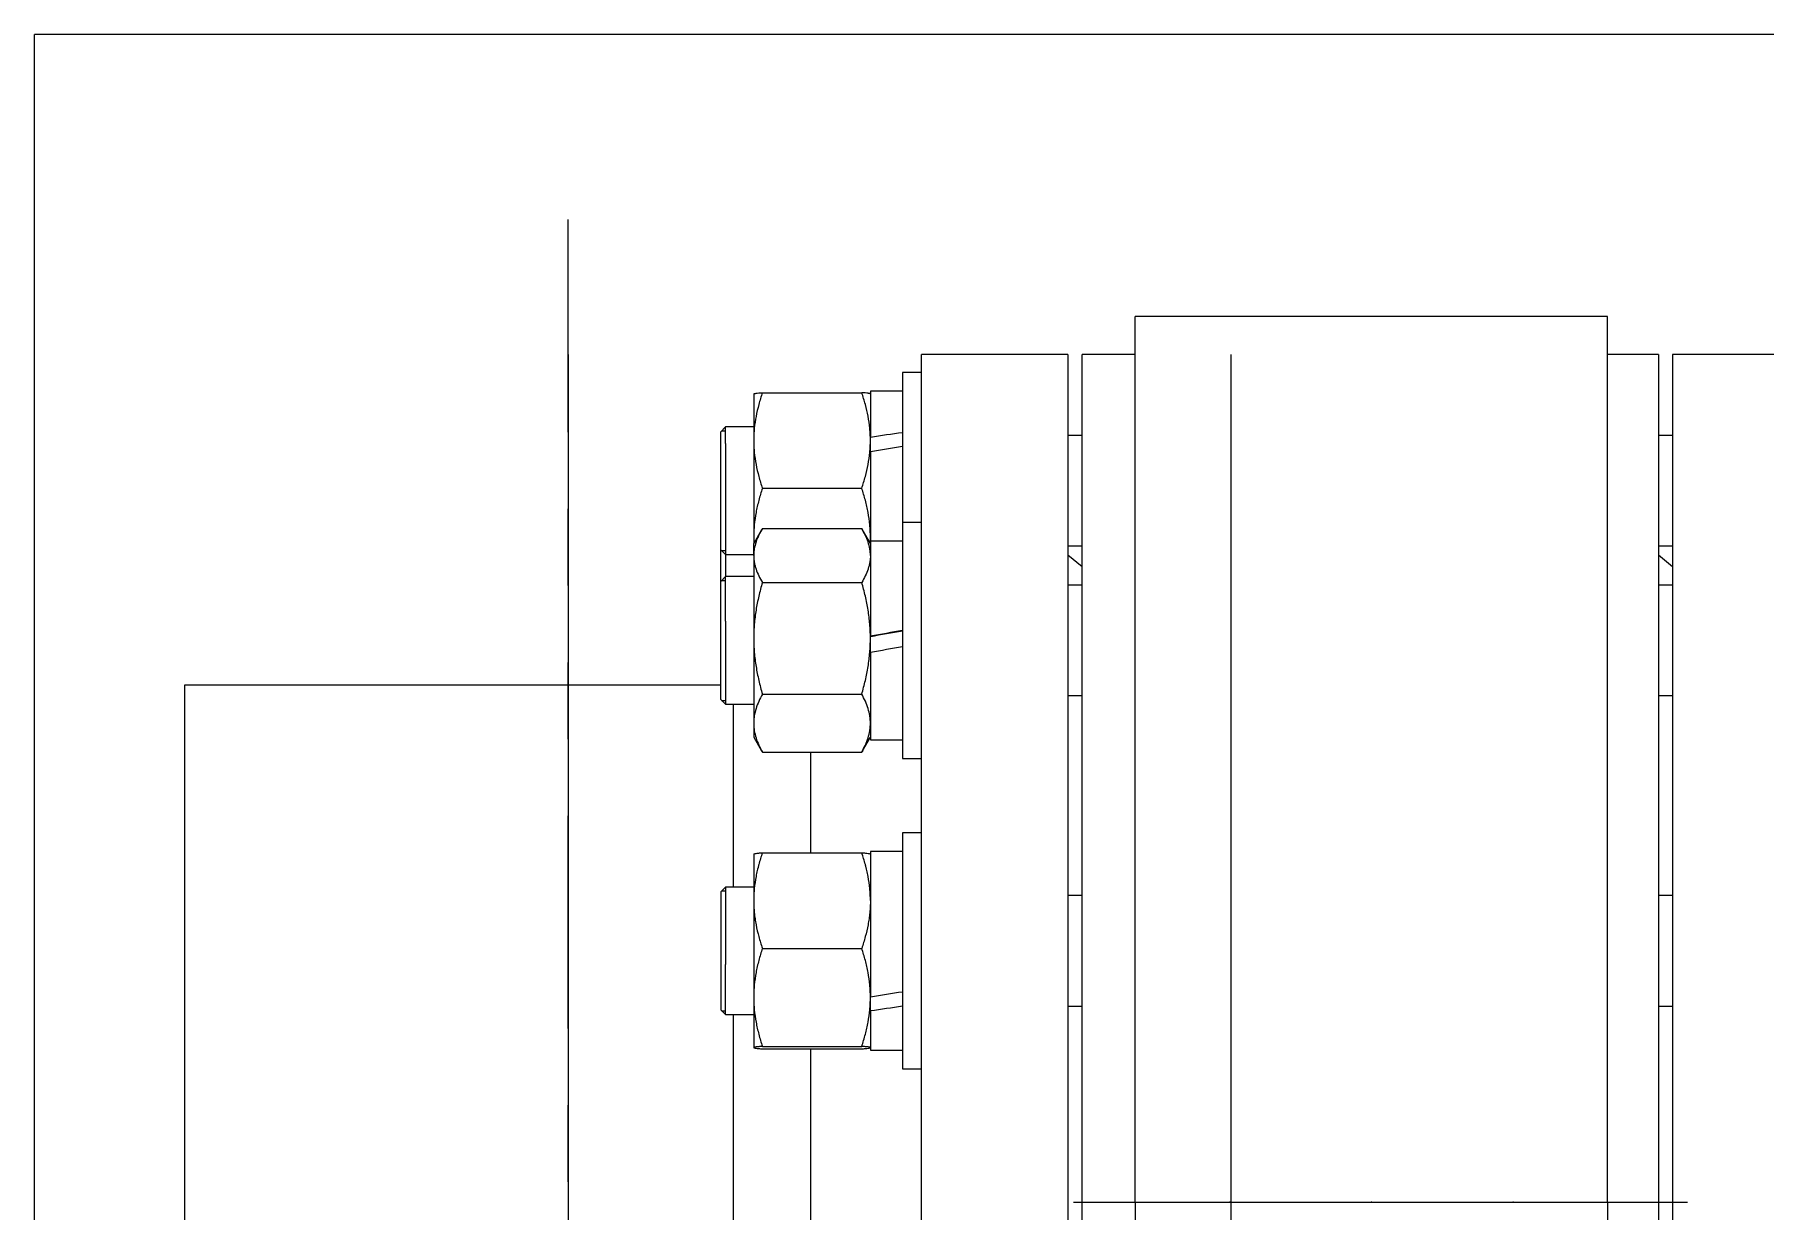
# Model space of a CAD drawing. Header units: millimetres. Extents: x 0 to 1675, y 0 to 1451.
# Drawn here: x 1200.4 to 1347, y 668.7 to 768.3 of the extents above; entities that cross this region are included whole.
import ezdxf

# ---------------------------------------------------------------- set-up
doc = ezdxf.new("R2010")
doc.units = ezdxf.units.MM
doc.header["$PDSIZE"] = -5
doc.linetypes.add('PHANTOM', pattern=[50.5, 18, -6.5, 6.5, -6.5, 6.5, -6.5])
doc.layers.add('171', color=7, linetype='Continuous', lineweight=18)
doc.layers.add('173', color=7, linetype='Continuous', lineweight=18)

msp = doc.modelspace()

# ---------------------------------------------------------------- linework, layer by layer
at = {"layer": '171', "color": 3, "linetype": 'PHANTOM', "lineweight": 18}
msp.add_line((1245.62314, 583.1817), (1245.62314, 753.1817), dxfattribs=at)
at = {"layer": '171', "color": 3, "linetype": 'Continuous', "lineweight": 18}
for p, q in [((1245.62314, 741.26562), (1245.62314, 744.46537)), ((1245.62314, 741.26562), (1245.62314, 591.26562)), ((1288.38694, 669.46562), (1340.38694, 669.46562))]:
    msp.add_line(p, q, dxfattribs=at)
at = {"layer": '171', "color": 7, "linetype": 'Continuous', "lineweight": 18}
for p, q in [((1293.62314, 669.46562), (1293.62314, 744.46537)), ((1333.62314, 744.46537), (1293.62314, 744.46537)), ((1333.62314, 669.46562), (1333.62314, 744.46537)), ((1275.52313, 591.26562), (1275.52313, 741.26562)), ((1287.92314, 741.26562), (1275.52313, 741.26562)), ((1287.92314, 741.26562), (1287.92314, 591.26562)), ((1289.12314, 591.26562), (1289.12314, 741.26562)), ((1293.62341, 741.26562), (1289.12314, 741.26562)), ((1301.72313, 741.26562), (1301.72313, 591.26562)), ((1337.92314, 741.26562), (1333.62263, 741.26562)), ((1337.92314, 741.26562), (1337.92314, 591.26562)), ((1339.12314, 741.26562), (1339.12314, 591.26562)), ((1351.72313, 741.26562), (1339.12314, 741.26562)), ((1273.92314, 739.71809), (1273.92314, 727.04031)), ((1275.52313, 739.71809), (1273.92314, 739.71809)), ((1261.32428, 737.92008), (1261.32314, 737.91809)), ((1261.32314, 737.91809), (1261.32314, 733.97325)), ((1262.05553, 738.02021), (1270.47074, 738.02021)), ((1271.20313, 738.13809), (1271.20313, 734.23633)), ((1273.92314, 738.13809), (1271.20313, 738.13809)), ((1258.93362, 735.11809), (1258.53362, 734.71809)), ((1258.53362, 724.71809), (1258.53362, 734.71809)), ((1258.93362, 733.70628), (1258.93362, 735.11809)), ((1261.3234, 735.11809), (1258.93362, 735.11809)), ((1271.20313, 733.97325), (1271.20313, 734.23633)), ((1289.12374, 734.39449), (1287.92384, 734.39449)), ((1339.1227, 734.39449), (1337.92281, 734.39449)), ((1258.93362, 733.70628), (1258.93362, 724.31809)), ((1261.32314, 733.97325), (1261.32314, 725.77523)), ((1271.20313, 733.01208), (1271.20313, 733.97325)), ((1271.20313, 733.01208), (1271.20313, 725.49968)), ((1262.05553, 729.92629), (1270.47074, 729.92629)), ((1273.92314, 727.04024), (1273.92314, 707.04024)), ((1275.52313, 727.04024), (1273.92314, 727.04024)), ((1261.98829, 726.39232), (1261.32314, 725.24024)), ((1261.32314, 725.77523), (1261.32314, 725.24013)), ((1262.05553, 726.50649), (1270.47074, 726.50649)), ((1271.20313, 725.24024), (1270.53798, 726.39232)), ((1271.20313, 725.46024), (1271.20313, 717.40061)), ((1273.92314, 725.46024), (1271.20313, 725.46024)), ((1258.53362, 724.71809), (1258.93362, 724.31809)), ((1258.53362, 722.04049), (1258.53362, 724.71761)), ((1258.93362, 724.31809), (1261.3234, 724.31809)), ((1258.93362, 724.31808), (1258.93362, 722.44028)), ((1261.32314, 724.23008), (1261.32314, 725.24013)), ((1261.32314, 724.23008), (1261.32314, 717.22054)), ((1289.12314, 723.26562), (1287.92314, 724.26562)), ((1287.92384, 725.04169), (1289.12374, 725.04169)), ((1337.92281, 725.04169), (1339.1227, 725.04169)), ((1339.12314, 723.26562), (1337.92314, 724.26562)), ((1258.93362, 722.44024), (1258.53362, 722.04024)), ((1258.93362, 718.67377), (1258.93362, 722.44024)), ((1261.3234, 722.44024), (1258.93362, 722.44024)), ((1258.53362, 712.04024), (1258.53362, 722.04024)), ((1262.05553, 721.95367), (1270.47074, 721.95367)), ((1289.12374, 721.71664), (1287.92384, 721.71664)), ((1339.1227, 721.71664), (1337.92281, 721.71664)), ((1258.93362, 718.67377), (1258.93362, 711.64024)), ((1261.32314, 717.22054), (1261.32314, 710.0307)), ((1271.20313, 717.22054), (1271.20313, 717.40061)), ((1271.20313, 716.01844), (1271.20313, 717.22054)), ((1271.20313, 716.01844), (1271.20313, 708.62024)), ((1213.14044, 713.26562), (1213.14044, 619.26562)), ((1258.53324, 713.26562), (1213.14044, 713.26562)), ((1262.05553, 712.48742), (1270.47074, 712.48742)), ((1287.92384, 712.36384), (1289.12374, 712.36384)), ((1337.92281, 712.36384), (1339.1227, 712.36384)), ((1258.53362, 712.04024), (1258.93362, 711.64024)), ((1258.93362, 711.64024), (1261.3234, 711.64024)), ((1259.57141, 711.63976), (1259.57141, 696.16051)), ((1261.32314, 710.0307), (1261.32314, 708.84024)), ((1261.32314, 708.84024), (1261.98829, 707.68816)), ((1270.53798, 707.68816), (1271.20313, 708.84024)), ((1271.20313, 708.62024), (1273.92314, 708.62024)), ((1262.05553, 707.57398), (1270.47074, 707.57398)), ((1266.12314, 707.57663), (1266.12314, 699.05995)), ((1273.92314, 707.04024), (1275.52313, 707.04024)), ((1273.92314, 700.75736), (1273.92314, 680.75736)), ((1275.52313, 700.75736), (1273.92314, 700.75736)), ((1262.05553, 699.05948), (1270.47074, 699.05948)), ((1271.20313, 699.17736), (1271.20313, 686.86331)), ((1273.92314, 699.17736), (1271.20313, 699.17736)), ((1261.32314, 698.95736), (1261.32314, 695.01252)), ((1258.93362, 696.15736), (1258.53362, 695.75736)), ((1258.93362, 696.15736), (1258.93362, 689.59855)), ((1261.3234, 696.15736), (1258.93362, 696.15736)), ((1258.53362, 695.75736), (1258.53362, 695.64088)), ((1258.53362, 695.64088), (1258.53362, 685.75736)), ((1261.32314, 695.01252), (1261.32314, 686.8145)), ((1289.12374, 695.43376), (1287.92384, 695.43376)), ((1339.1227, 695.43376), (1337.92281, 695.43376)), ((1262.05553, 690.96556), (1270.47074, 690.96556)), ((1258.93362, 685.35736), (1258.93362, 689.59855)), ((1261.32314, 686.8145), (1261.32314, 682.55935)), ((1271.20313, 685.80126), (1271.20313, 686.8145)), ((1271.20313, 685.69358), (1271.20313, 685.80126)), ((1287.92384, 686.08096), (1289.12374, 686.08096)), ((1337.92281, 686.08096), (1339.1227, 686.08096)), ((1258.53362, 685.75736), (1258.93362, 685.35736)), ((1258.93362, 685.35736), (1261.3234, 685.35736)), ((1259.57141, 685.35836), (1259.57141, 663.31447)), ((1271.20313, 685.69358), (1271.20313, 682.33736)), ((1262.05553, 682.66345), (1270.47074, 682.66345)), ((1262.05553, 682.45525), (1270.47074, 682.45525)), ((1266.12314, 682.45615), (1266.12314, 667.38268)), ((1271.20313, 682.33736), (1273.92314, 682.33736)), ((1273.92314, 680.75736), (1275.52313, 680.75736)), ((1293.62314, 669.46562), (1293.62314, 666.66562)), ((1333.62314, 669.46562), (1333.62314, 666.66562))]:
    msp.add_line(p, q, dxfattribs=at)
at = {"layer": '171', "color": 3, "linetype": 'Continuous', "lineweight": 13}
for p, q in [((1258.60911, 734.79329), (1258.93424, 734.79329)), ((1258.60911, 724.64289), (1258.93424, 724.64289)), ((1258.60911, 722.11544), (1258.93424, 722.11544)), ((1258.60911, 711.96504), (1258.93424, 711.96504)), ((1258.60911, 695.83256), (1258.93424, 695.83256)), ((1258.60911, 685.68216), (1258.93424, 685.68216))]:
    msp.add_line(p, q, dxfattribs=at)
at = {"layer": '171', "color": 7, "linetype": 'Continuous', "lineweight": 18}
for centre, major_axis, ratio, start_param, end_param in [((1270.00717, 729.71809), (47.74782, 7.27404), 0.088817, 1.475168298, 1.532218607), ((1277.8391, 729.71809), (47.74782, 7.27404), 0.088817, 1.639364587, 1.696684341), ((1270.00717, 717.04024), (47.75223, 8.41876), 0.003038, 1.488162591, 1.545212843), ((1270.00717, 717.04024), (32.3263, 5.69915), 0.003038, 1.448823897, 1.533255692), ((1277.8391, 717.04024), (47.75217, 8.41875), 0.003038, 1.652358856, 1.70967863), ((1270.00717, 690.75736), (47.74818, 7.41783), 0.083438, 4.724475247, 4.781525556), ((1277.8391, 690.75736), (47.74818, 7.41783), 0.083438, 4.560009518, 4.617329276)]:
    msp.add_ellipse(centre, major_axis=major_axis, ratio=ratio, start_param=start_param, end_param=end_param, dxfattribs=at)
for points, knots in [([(1262.05553, 738.02021), (1261.94375, 737.6892), (1261.84182, 737.35697), (1261.66197, 736.68957), (1261.58406, 736.3544), (1261.45665, 735.68056), (1261.40716, 735.3419), (1261.35709, 734.83094), (1261.34441, 734.66012), (1261.32743, 734.31746), (1261.32314, 734.14562), (1261.32314, 733.97325)], [0, 0, 0, 0, 1.032799484, 1.032799484, 2.065598968, 2.065598968, 3.098398453, 3.098398453, 3.614798195, 3.614798195, 4.131197937, 4.131197937, 4.131197937, 4.131197937]), ([(1261.32428, 737.92007), (1261.32606, 737.92316), (1261.33542, 737.93065), (1261.35704, 737.93817), (1261.37817, 737.94371), (1261.38266, 737.94481), (1261.39213, 737.94703), (1261.4071, 737.95034), (1261.44718, 737.95804), (1261.49007, 737.96459), (1261.58634, 737.97763), (1261.66448, 737.98624), (1261.84384, 738.00332), (1261.94504, 738.01179), (1262.05553, 738.02021)], [0, 0, 0, 0, 0.0674407403, 0.1637846551, 0.1637846551, 0.1878706338, 0.1878706338, 0.2119566125, 0.2601285698, 0.3564724846, 0.3564724846, 0.5491603141, 0.5491603141, 0.7418481436, 0.7418481436, 0.7418481436, 0.7418481436]), ([(1271.20314, 737.91611), (1271.20314, 737.92051), (1271.19466, 737.92933), (1271.16923, 737.93817), (1271.1481, 737.94371), (1271.14361, 737.94481), (1271.13414, 737.94703), (1271.11917, 737.95034), (1271.07909, 737.95804), (1271.0362, 737.96459), (1270.93993, 737.97763), (1270.86179, 737.98624), (1270.68243, 738.00332), (1270.58123, 738.01179), (1270.47074, 738.02021)], [0, 0, 0, 0, 0.0932294478, 0.1864588957, 0.1864588957, 0.2097662576, 0.2097662576, 0.2330736196, 0.2796883435, 0.3729177913, 0.3729177913, 0.559376687, 0.559376687, 0.7458355826, 0.7458355826, 0.7458355826, 0.7458355826]), ([(1271.20314, 733.97325), (1271.20314, 734.05911), (1271.20207, 734.14511), (1271.19886, 734.2743), (1271.19752, 734.31738), (1271.19432, 734.40342), (1271.18498, 734.61833), (1271.16908, 734.83231), (1271.11883, 735.34416), (1271.06922, 735.68312), (1270.94164, 736.357), (1270.86371, 736.69195), (1270.684, 737.35845), (1270.58225, 737.69002), (1270.47074, 738.02021)], [0, 0, 0, 0, 0.258200579, 0.258200579, 0.387300869, 0.387300869, 0.516401158, 1.032802316, 1.032802316, 2.065604633, 2.065604633, 3.098406949, 3.098406949, 4.131209265, 4.131209265, 4.131209265, 4.131209265]), ([(1261.32314, 733.97325), (1261.32314, 733.88739), (1261.3242, 733.8014), (1261.32741, 733.67221), (1261.32875, 733.62913), (1261.33195, 733.54309), (1261.34129, 733.32817), (1261.35719, 733.11419), (1261.40744, 732.60234), (1261.45705, 732.26339), (1261.58463, 731.5895), (1261.66256, 731.25456), (1261.84227, 730.58805), (1261.94402, 730.25648), (1262.05553, 729.92629)], [0, 0, 0, 0, 0.258200579, 0.258200579, 0.387300869, 0.387300869, 0.516401158, 1.032802316, 1.032802316, 2.065604633, 2.065604633, 3.098406949, 3.098406949, 4.131209265, 4.131209265, 4.131209265, 4.131209265]), ([(1270.47074, 729.92629), (1270.58253, 730.25731), (1270.68445, 730.58953), (1270.8643, 731.25693), (1270.94221, 731.59211), (1271.06962, 732.26594), (1271.11911, 732.60461), (1271.16918, 733.11557), (1271.18186, 733.28638), (1271.19884, 733.62904), (1271.20314, 733.80088), (1271.20314, 733.97325)], [0, 0, 0, 0, 1.032799484, 1.032799484, 2.065598968, 2.065598968, 3.098398453, 3.098398453, 3.614798195, 3.614798195, 4.131197937, 4.131197937, 4.131197937, 4.131197937]), ([(1262.05553, 729.92629), (1261.94375, 729.58676), (1261.84182, 729.24599), (1261.66197, 728.56143), (1261.58406, 728.21763), (1261.45665, 727.52646), (1261.40716, 727.17909), (1261.35709, 726.65498), (1261.34441, 726.47977), (1261.32743, 726.1283), (1261.32314, 725.95204), (1261.32314, 725.77523)], [0, 0, 0, 0, 1.058313244, 1.058313244, 2.116626489, 2.116626489, 3.174939733, 3.174939733, 3.704096356, 3.704096356, 4.233252978, 4.233252978, 4.233252978, 4.233252978]), ([(1271.20314, 725.77523), (1271.20314, 725.86331), (1271.20207, 725.95151), (1271.19886, 726.08402), (1271.19752, 726.12821), (1271.19432, 726.21646), (1271.18498, 726.43691), (1271.16908, 726.65639), (1271.11883, 727.18141), (1271.06922, 727.52908), (1270.94164, 728.2203), (1270.86371, 728.56386), (1270.684, 729.24751), (1270.58225, 729.58761), (1270.47074, 729.92629)], [0, 0, 0, 0, 0.264579002, 0.264579002, 0.396868502, 0.396868502, 0.529158003, 1.058316006, 1.058316006, 2.116632012, 2.116632012, 3.174948018, 3.174948018, 4.233264024, 4.233264024, 4.233264024, 4.233264024]), ([(1262.05553, 726.50649), (1261.94439, 726.32137), (1261.84236, 726.13455), (1261.74052, 725.92196), (1261.72939, 725.89832), (1261.70753, 725.85102), (1261.67533, 725.78006), (1261.60444, 725.61434), (1261.55123, 725.47201), (1261.45563, 725.18697), (1261.40638, 724.99642), (1261.35668, 724.70971), (1261.34414, 724.614), (1261.32737, 724.42227), (1261.32314, 724.32625), (1261.32314, 724.23008)], [0, 0, 0, 0, 0.605309317, 0.605309317, 0.680972981, 0.680972981, 0.756636646, 0.907963975, 1.210618634, 1.210618634, 1.81592795, 1.81592795, 2.118582609, 2.118582609, 2.421237267, 2.421237267, 2.421237267, 2.421237267]), ([(1261.32314, 725.77523), (1261.32314, 725.68716), (1261.3242, 725.59896), (1261.32741, 725.46645), (1261.32875, 725.42226), (1261.33148, 725.34696), (1261.33275, 725.3158), (1261.33414, 725.28466)], [0, 0, 0, 0, 0.2647968142, 0.2647968142, 0.3971952214, 0.3971952214, 0.490734696, 0.490734696, 0.490734696, 0.490734696]), ([(1271.20314, 724.23008), (1271.20314, 724.32625), (1271.19891, 724.42227), (1271.18213, 724.614), (1271.16959, 724.70971), (1271.11989, 724.99642), (1271.07064, 725.18697), (1270.97504, 725.47201), (1270.92183, 725.61434), (1270.85094, 725.78006), (1270.81874, 725.85102), (1270.79688, 725.89832), (1270.78575, 725.92196), (1270.68391, 726.13455), (1270.58188, 726.32137), (1270.47074, 726.50649)], [0, 0, 0, 0, 0.302654658, 0.302654658, 0.605309317, 0.605309317, 1.210618634, 1.210618634, 1.513273292, 1.664600621, 1.740264286, 1.740264286, 1.81592795, 1.81592795, 2.421237267, 2.421237267, 2.421237267, 2.421237267]), ([(1261.32314, 724.23008), (1261.32314, 724.13385), (1261.33161, 723.9411), (1261.35704, 723.74772), (1261.37817, 723.62667), (1261.38266, 723.60244), (1261.39213, 723.55406), (1261.4071, 723.48159), (1261.44718, 723.31315), (1261.49007, 723.1699), (1261.58634, 722.88476), (1261.66448, 722.69649), (1261.84384, 722.32297), (1261.94504, 722.13771), (1262.05553, 721.95367)], [0, 0, 0, 0, 0.302660201, 0.605320402, 0.605320402, 0.680985452, 0.680985452, 0.756650502, 0.907980603, 1.210640803, 1.210640803, 1.815961205, 1.815961205, 2.421281607, 2.421281607, 2.421281607, 2.421281607]), ([(1271.20314, 724.23008), (1271.20314, 724.13385), (1271.19466, 723.9411), (1271.16923, 723.74772), (1271.1481, 723.62667), (1271.14361, 723.60244), (1271.13414, 723.55406), (1271.11917, 723.48159), (1271.07909, 723.31315), (1271.0362, 723.1699), (1270.93993, 722.88476), (1270.86179, 722.69649), (1270.68243, 722.32297), (1270.58123, 722.13771), (1270.47074, 721.95367)], [0, 0, 0, 0, 0.302660201, 0.605320402, 0.605320402, 0.680985452, 0.680985452, 0.756650502, 0.907980603, 1.210640803, 1.210640803, 1.815961205, 1.815961205, 2.421281607, 2.421281607, 2.421281607, 2.421281607]), ([(1262.05553, 721.95367), (1261.94375, 721.56653), (1261.84182, 721.17798), (1261.66197, 720.39742), (1261.58406, 720.00542), (1261.45665, 719.21733), (1261.40716, 718.82124), (1261.35709, 718.22365), (1261.34441, 718.02387), (1261.32743, 717.62312), (1261.32314, 717.42214), (1261.32314, 717.22054)], [0, 0, 0, 0, 1.201370478, 1.201370478, 2.402740955, 2.402740955, 3.604111433, 3.604111433, 4.204796671, 4.204796671, 4.80548191, 4.80548191, 4.80548191, 4.80548191]), ([(1271.20314, 717.22054), (1271.20314, 717.32096), (1271.20207, 717.42154), (1271.19886, 717.57263), (1271.19752, 717.62301), (1271.19432, 717.72364), (1271.18498, 717.97499), (1271.16908, 718.22526), (1271.11883, 718.82389), (1271.06922, 719.22032), (1270.94164, 720.00846), (1270.86371, 720.4002), (1270.684, 721.17971), (1270.58225, 721.5675), (1270.47074, 721.95367)], [0, 0, 0, 0, 0.300343225, 0.300343225, 0.450514838, 0.450514838, 0.600686451, 1.201372901, 1.201372901, 2.402745803, 2.402745803, 3.604118704, 3.604118704, 4.805491606, 4.805491606, 4.805491606, 4.805491606]), ([(1261.32314, 717.22054), (1261.32314, 717.12012), (1261.3242, 717.01955), (1261.32741, 716.86845), (1261.32875, 716.81807), (1261.33195, 716.71744), (1261.34129, 716.46609), (1261.35719, 716.21583), (1261.40744, 715.61719), (1261.45705, 715.22077), (1261.58463, 714.43262), (1261.66256, 714.04089), (1261.84227, 713.26137), (1261.94402, 712.87359), (1262.05553, 712.48741)], [0, 0, 0, 0, 0.300343225, 0.300343225, 0.450514838, 0.450514838, 0.600686451, 1.201372901, 1.201372901, 2.402745803, 2.402745803, 3.604118704, 3.604118704, 4.805491606, 4.805491606, 4.805491606, 4.805491606]), ([(1270.47074, 712.48741), (1270.58253, 712.87455), (1270.68445, 713.26311), (1270.8643, 714.04367), (1270.94221, 714.43567), (1271.06962, 715.22375), (1271.11911, 715.61984), (1271.16918, 716.21744), (1271.18186, 716.41721), (1271.19884, 716.81797), (1271.20314, 717.01895), (1271.20314, 717.22054)], [0, 0, 0, 0, 1.201370478, 1.201370478, 2.402740955, 2.402740955, 3.604111433, 3.604111433, 4.204796671, 4.204796671, 4.80548191, 4.80548191, 4.80548191, 4.80548191]), ([(1262.05553, 712.48741), (1261.94375, 712.28647), (1261.84182, 712.08479), (1261.66197, 711.67965), (1261.58406, 711.47618), (1261.45665, 711.06713), (1261.40716, 710.86154), (1261.35709, 710.55136), (1261.34441, 710.44766), (1261.32743, 710.23965), (1261.32314, 710.13534), (1261.32314, 710.0307)], [0, 0, 0, 0, 0.647935632, 0.647935632, 1.295871264, 1.295871264, 1.943806897, 1.943806897, 2.267774713, 2.267774713, 2.591742529, 2.591742529, 2.591742529, 2.591742529]), ([(1271.20314, 710.0307), (1271.20314, 710.08282), (1271.20207, 710.13502), (1271.19886, 710.21345), (1271.19752, 710.2396), (1271.19432, 710.29183), (1271.18498, 710.42229), (1271.16908, 710.55219), (1271.11883, 710.86291), (1271.06922, 711.06867), (1270.94164, 711.47776), (1270.86371, 711.68109), (1270.684, 712.08569), (1270.58225, 712.28697), (1270.47074, 712.48741)], [0, 0, 0, 0, 0.161985068, 0.161985068, 0.242977602, 0.242977602, 0.323970136, 0.647940271, 0.647940271, 1.295880543, 1.295880543, 1.943820814, 1.943820814, 2.591761085, 2.591761085, 2.591761085, 2.591761085]), ([(1261.32314, 710.0307), (1261.32314, 709.97857), (1261.3242, 709.92637), (1261.32741, 709.84795), (1261.32875, 709.8218), (1261.33195, 709.76957), (1261.34129, 709.6391), (1261.35719, 709.5092), (1261.40744, 709.19848), (1261.45705, 708.99272), (1261.58463, 708.58364), (1261.66256, 708.38031), (1261.84227, 707.9757), (1261.94402, 707.77442), (1262.05553, 707.57398)], [0, 0, 0, 0, 0.161985068, 0.161985068, 0.242977602, 0.242977602, 0.323970136, 0.647940271, 0.647940271, 1.295880543, 1.295880543, 1.943820814, 1.943820814, 2.591761085, 2.591761085, 2.591761085, 2.591761085]), ([(1270.47074, 707.57398), (1270.58253, 707.77493), (1270.68445, 707.9766), (1270.8643, 708.38175), (1270.94221, 708.58522), (1271.06962, 708.99427), (1271.11911, 709.19986), (1271.16918, 709.51004), (1271.18186, 709.61373), (1271.19884, 709.82174), (1271.20314, 709.92606), (1271.20314, 710.0307)], [0, 0, 0, 0, 0.647935632, 0.647935632, 1.295871264, 1.295871264, 1.943806897, 1.943806897, 2.267774713, 2.267774713, 2.591742529, 2.591742529, 2.591742529, 2.591742529]), ([(1262.05553, 699.05948), (1261.94439, 698.73038), (1261.84236, 698.39825), (1261.74052, 698.02031), (1261.72939, 697.97827), (1261.70753, 697.8942), (1261.67533, 697.76805), (1261.60444, 697.47342), (1261.55123, 697.2204), (1261.45563, 696.71366), (1261.40638, 696.3749), (1261.35668, 695.8652), (1261.34414, 695.69504), (1261.32737, 695.35418), (1261.32314, 695.18349), (1261.32314, 695.01252)], [0, 0, 0, 0, 1.032812814, 1.032812814, 1.161914416, 1.161914416, 1.291016017, 1.549219221, 2.065625628, 2.065625628, 3.098438442, 3.098438442, 3.614844849, 3.614844849, 4.131251256, 4.131251256, 4.131251256, 4.131251256]), ([(1261.32432, 698.95941), (1261.32483, 698.96028), (1261.3255, 698.96115), (1261.32741, 698.96312), (1261.32875, 698.96423), (1261.33195, 698.96645), (1261.34129, 698.97197), (1261.35719, 698.97748), (1261.40744, 698.99064), (1261.45705, 698.99936), (1261.58463, 699.0167), (1261.66256, 699.02531), (1261.84227, 699.04246), (1261.94402, 699.05099), (1262.05553, 699.05948)], [0, 0, 0, 0, 0.0188799837, 0.0188799837, 0.0429769738, 0.0429769738, 0.067073964, 0.1634619246, 0.1634619246, 0.3562378458, 0.3562378458, 0.549013767, 0.549013767, 0.7417896881, 0.7417896881, 0.7417896881, 0.7417896881]), ([(1270.47074, 699.05948), (1270.58253, 699.05096), (1270.68445, 699.04242), (1270.8643, 699.02525), (1270.94221, 699.01663), (1271.06962, 698.9993), (1271.11911, 698.99059), (1271.16918, 698.97744), (1271.18186, 698.97305), (1271.19632, 698.96554), (1271.20022, 698.96244), (1271.202, 698.95932)], [0, 0, 0, 0, 0.1926040658, 0.1926040658, 0.3852081316, 0.3852081316, 0.5778121974, 0.5778121974, 0.6741142303, 0.6741142303, 0.7418506727, 0.7418506727, 0.7418506727, 0.7418506727]), ([(1271.20314, 695.01252), (1271.20314, 695.18349), (1271.19891, 695.35418), (1271.18213, 695.69504), (1271.16959, 695.8652), (1271.11989, 696.3749), (1271.07064, 696.71366), (1270.97504, 697.2204), (1270.92183, 697.47342), (1270.85094, 697.76805), (1270.81874, 697.8942), (1270.79688, 697.97827), (1270.78575, 698.02031), (1270.68391, 698.39825), (1270.58188, 698.73038), (1270.47074, 699.05948)], [0, 0, 0, 0, 0.516406407, 0.516406407, 1.032812814, 1.032812814, 2.065625628, 2.065625628, 2.582032035, 2.840235238, 2.96933684, 2.96933684, 3.098438442, 3.098438442, 4.131251256, 4.131251256, 4.131251256, 4.131251256]), ([(1261.32314, 695.01252), (1261.32314, 694.84145), (1261.33161, 694.49877), (1261.35704, 694.15499), (1261.37817, 693.93979), (1261.38266, 693.89672), (1261.39213, 693.8107), (1261.4071, 693.68186), (1261.44718, 693.38242), (1261.49007, 693.12775), (1261.58634, 692.62083), (1261.66448, 692.28613), (1261.84384, 691.62209), (1261.94504, 691.29275), (1262.05553, 690.96556)], [0, 0, 0, 0, 0.516409148, 1.032818295, 1.032818295, 1.161920582, 1.161920582, 1.291022869, 1.549227443, 2.065636591, 2.065636591, 3.098454886, 3.098454886, 4.131273182, 4.131273182, 4.131273182, 4.131273182]), ([(1271.20314, 695.01252), (1271.20314, 694.84145), (1271.19466, 694.49877), (1271.16923, 694.15499), (1271.1481, 693.93979), (1271.14361, 693.89672), (1271.13414, 693.8107), (1271.11917, 693.68186), (1271.07909, 693.38242), (1271.0362, 693.12775), (1270.93993, 692.62083), (1270.86179, 692.28613), (1270.68243, 691.62209), (1270.58123, 691.29275), (1270.47074, 690.96556)], [0, 0, 0, 0, 0.516409148, 1.032818295, 1.032818295, 1.161920582, 1.161920582, 1.291022869, 1.549227443, 2.065636591, 2.065636591, 3.098454886, 3.098454886, 4.131273182, 4.131273182, 4.131273182, 4.131273182]), ([(1262.05553, 690.96556), (1261.94375, 690.62603), (1261.84182, 690.28526), (1261.66197, 689.6007), (1261.58406, 689.2569), (1261.45665, 688.56573), (1261.40716, 688.21835), (1261.35709, 687.69425), (1261.34441, 687.51904), (1261.32743, 687.16757), (1261.32314, 686.99131), (1261.32314, 686.8145)], [0, 0, 0, 0, 1.058313244, 1.058313244, 2.116626489, 2.116626489, 3.174939733, 3.174939733, 3.704096356, 3.704096356, 4.233252978, 4.233252978, 4.233252978, 4.233252978]), ([(1271.20314, 686.8145), (1271.20314, 686.90257), (1271.20207, 686.99078), (1271.19886, 687.12329), (1271.19752, 687.16748), (1271.19432, 687.25573), (1271.18498, 687.47617), (1271.16908, 687.69566), (1271.11883, 688.22068), (1271.06922, 688.56835), (1270.94164, 689.25957), (1270.86371, 689.60313), (1270.684, 690.28678), (1270.58225, 690.62688), (1270.47074, 690.96556)], [0, 0, 0, 0, 0.264579002, 0.264579002, 0.396868502, 0.396868502, 0.529158003, 1.058316006, 1.058316006, 2.116632012, 2.116632012, 3.174948018, 3.174948018, 4.233264024, 4.233264024, 4.233264024, 4.233264024]), ([(1261.32314, 686.8145), (1261.32314, 686.72643), (1261.3242, 686.63823), (1261.32741, 686.50571), (1261.32875, 686.46153), (1261.33195, 686.37327), (1261.34129, 686.15283), (1261.35719, 685.93334), (1261.40744, 685.40833), (1261.45705, 685.06066), (1261.58463, 684.36943), (1261.66256, 684.02588), (1261.84227, 683.34222), (1261.94402, 683.00213), (1262.05553, 682.66344)], [0, 0, 0, 0, 0.264579002, 0.264579002, 0.396868502, 0.396868502, 0.529158003, 1.058316006, 1.058316006, 2.116632012, 2.116632012, 3.174948018, 3.174948018, 4.233264024, 4.233264024, 4.233264024, 4.233264024]), ([(1270.47074, 682.66344), (1270.58253, 683.00297), (1270.68445, 683.34375), (1270.8643, 684.02831), (1270.94221, 684.37211), (1271.06962, 685.06328), (1271.11911, 685.41065), (1271.16918, 685.93476), (1271.18186, 686.10997), (1271.19884, 686.46144), (1271.20314, 686.6377), (1271.20314, 686.8145)], [0, 0, 0, 0, 1.058313244, 1.058313244, 2.116626489, 2.116626489, 3.174939733, 3.174939733, 3.704096356, 3.704096356, 4.233252978, 4.233252978, 4.233252978, 4.233252978]), ([(1262.05553, 682.66344), (1261.94375, 682.65493), (1261.84182, 682.64638), (1261.66197, 682.62922), (1261.58406, 682.6206), (1261.45665, 682.60326), (1261.40716, 682.59455), (1261.35709, 682.58141), (1261.34441, 682.57701), (1261.32743, 682.5682), (1261.32314, 682.56378), (1261.32314, 682.55935)], [0, 0, 0, 0, 0.1864533996, 0.1864533996, 0.3729067992, 0.3729067992, 0.5593601988, 0.5593601988, 0.6525868986, 0.6525868986, 0.7458135985, 0.7458135985, 0.7458135985, 0.7458135985]), ([(1261.32314, 682.55935), (1261.32314, 682.55714), (1261.3242, 682.55492), (1261.32741, 682.5516), (1261.32875, 682.55049), (1261.33195, 682.54828), (1261.34129, 682.54275), (1261.35719, 682.53725), (1261.40744, 682.52408), (1261.45705, 682.51536), (1261.58463, 682.49803), (1261.66256, 682.48941), (1261.84227, 682.47227), (1261.94402, 682.46374), (1262.05553, 682.45525)], [0, 0, 0, 0, 0.0466250118, 0.0466250118, 0.0699375176, 0.0699375176, 0.0932500235, 0.186500047, 0.186500047, 0.373000094, 0.373000094, 0.559500141, 0.559500141, 0.746000188, 0.746000188, 0.746000188, 0.746000188]), ([(1271.20314, 682.55935), (1271.20314, 682.56155), (1271.20207, 682.56377), (1271.19886, 682.56709), (1271.19752, 682.5682), (1271.19432, 682.57041), (1271.18498, 682.57594), (1271.16908, 682.58144), (1271.11883, 682.59461), (1271.06922, 682.60333), (1270.94164, 682.62066), (1270.86371, 682.62928), (1270.684, 682.64642), (1270.58225, 682.65495), (1270.47074, 682.66344)], [0, 0, 0, 0, 0.0466250118, 0.0466250118, 0.0699375176, 0.0699375176, 0.0932500235, 0.186500047, 0.186500047, 0.373000094, 0.373000094, 0.559500141, 0.559500141, 0.746000188, 0.746000188, 0.746000188, 0.746000188]), ([(1270.47074, 682.45525), (1270.58253, 682.46376), (1270.68445, 682.47231), (1270.8643, 682.48947), (1270.94221, 682.4981), (1271.06962, 682.51543), (1271.11911, 682.52414), (1271.16918, 682.53728), (1271.18186, 682.54168), (1271.19884, 682.55049), (1271.20314, 682.55491), (1271.20314, 682.55935)], [0, 0, 0, 0, 0.1864533996, 0.1864533996, 0.3729067992, 0.3729067992, 0.5593601988, 0.5593601988, 0.6525868986, 0.6525868986, 0.7458135985, 0.7458135985, 0.7458135985, 0.7458135985])]:
    msp.add_open_spline(points, degree=3, knots=knots, dxfattribs=at)
for points in [[(1271.19343, 725.31467), (1271.19988, 725.46778), (1271.20314, 725.6213), (1271.20314, 725.77523)], [(1261.97815, 707.70577), (1262.00339, 707.66177), (1262.0292, 707.61784), (1262.05553, 707.57398)], [(1270.54812, 707.70577), (1270.52288, 707.66177), (1270.49707, 707.61784), (1270.47074, 707.57398)]]:
    msp.add_open_spline(points, degree=3, dxfattribs=at)
at = {"layer": '171', "color": 3, "linetype": 'Continuous', "lineweight": 18}
for p in [(1301.62314, 669.46562), (1313.62314, 669.46562), (1325.62314, 669.46562)]:
    msp.add_point(p, dxfattribs=at)
at = {"layer": '171', "color": 5, "linetype": 'Continuous', "lineweight": 18}
msp.add_point((1333.62314, 669.46562), dxfattribs=at)
at = {"layer": '173', "color": 35, "linetype": 'Continuous', "lineweight": 18}
for p in [(1200.44044, 177.56562), (1501.20525, 768.34392)]:
    msp.add_line(p, (1200.44044, 768.34392), dxfattribs=at)

doc.saveas('drawing.dxf')
